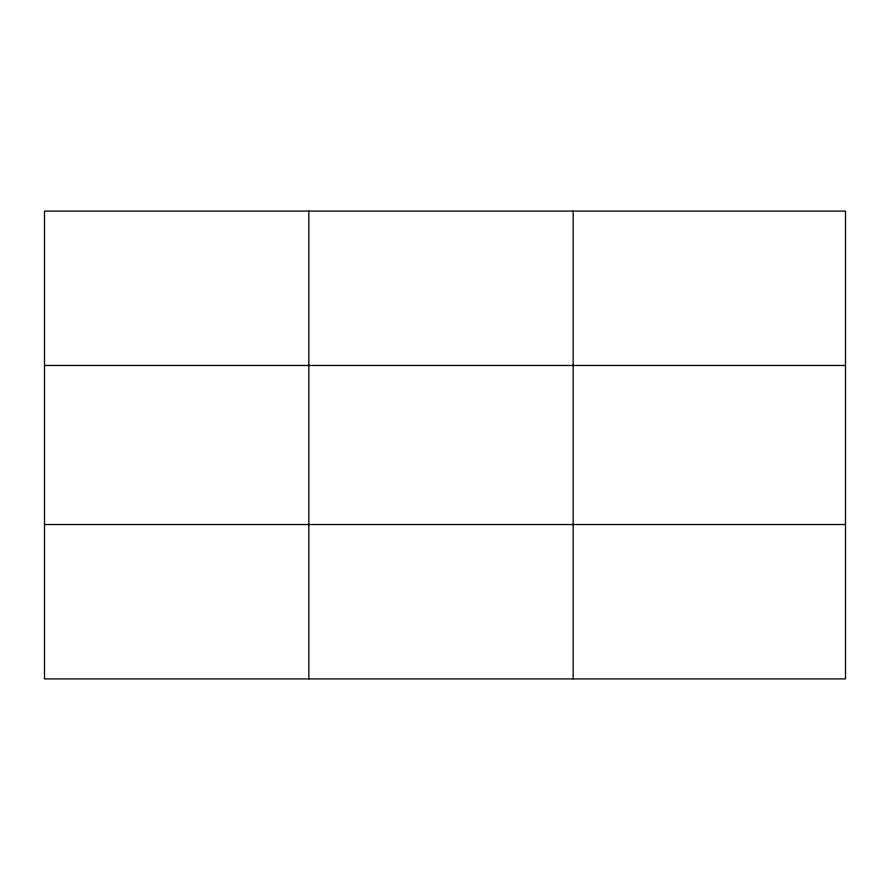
<?xml version="1.0" encoding="UTF-8"?>
<svg xmlns="http://www.w3.org/2000/svg" width="890" height="890" viewBox="0 0 890 890"><rect width="100%" height="100%" fill="white"/><g stroke="black" fill="none" stroke-linecap="round" stroke-linejoin="round"><path stroke-width="1.33" d="M308.83 678.903L308.83 211.097M573.16 678.903L573.16 211.097M44.5 365.467L845.5 365.467M44.5 524.533L845.5 524.533M845.5 601.718L845.5 678.903L44.5 678.903L44.5 211.097L845.5 211.097L845.5 601.718"/></g></svg>
